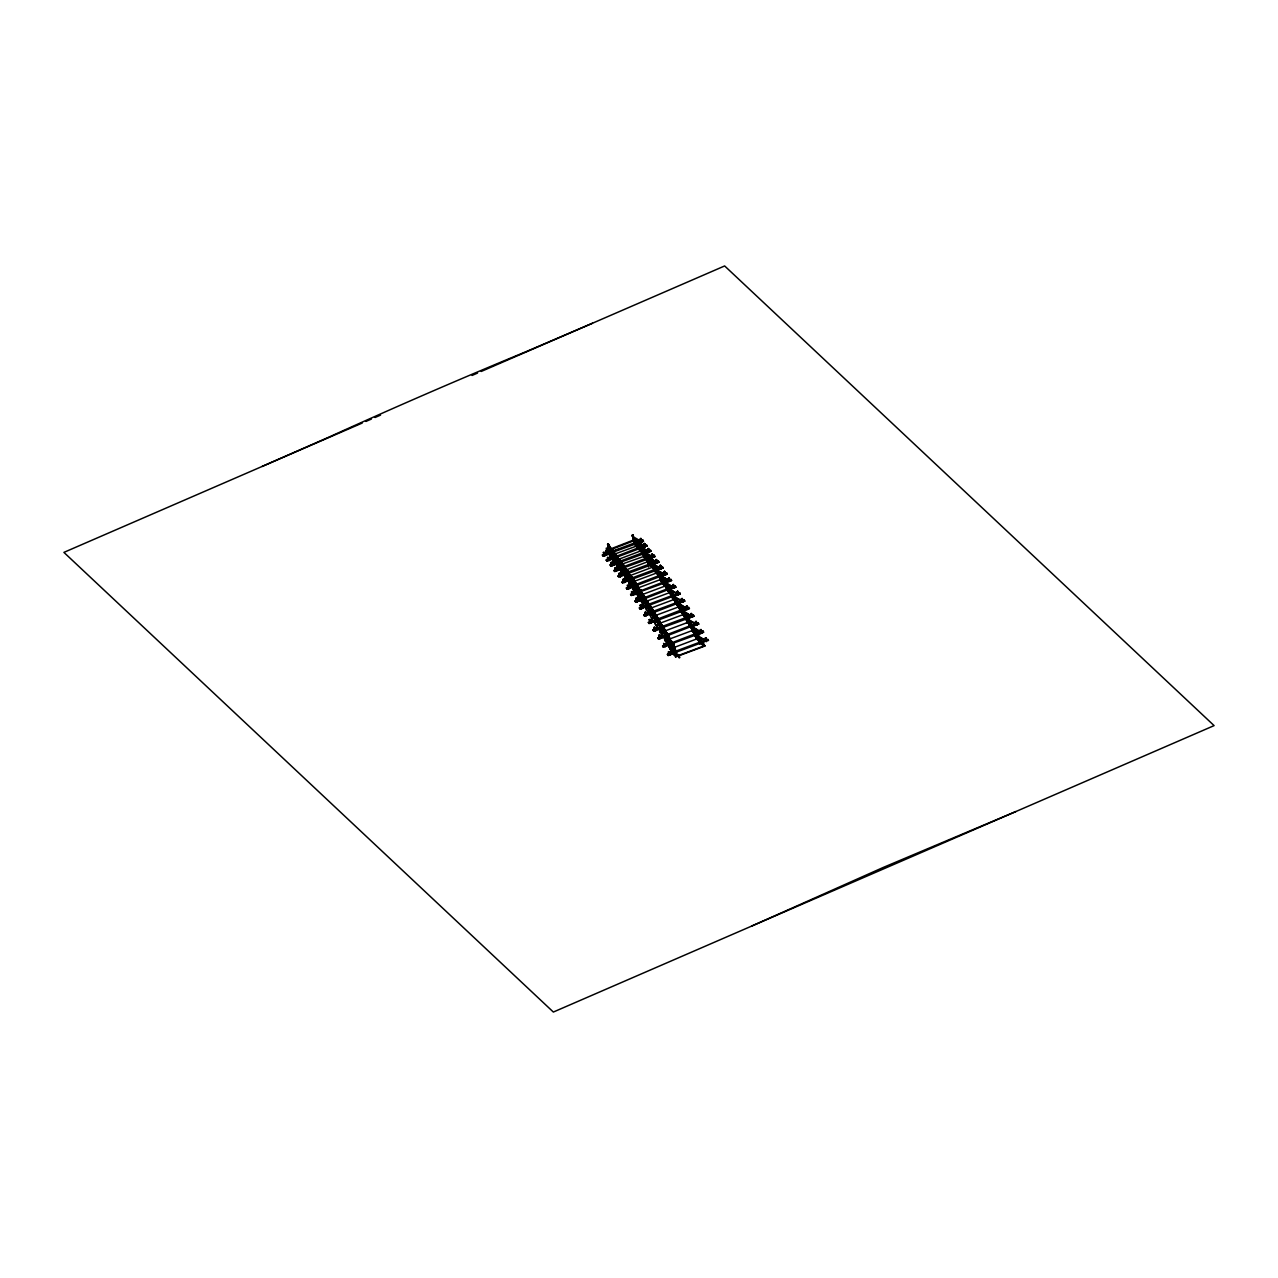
<?xml version="1.0" encoding="UTF-8"?>
<svg xmlns="http://www.w3.org/2000/svg" width="1278" height="1278" viewBox="0 0 1278 1278"><rect width="100%" height="100%" fill="white"/><g stroke="black" fill="none" stroke-linecap="round" stroke-linejoin="round"><path stroke-width="1.5" d="M608.104 545.402C613.488 566.346 607.689 540.626 607.769 544.428M606.986 548.837L606.251 548.182L606.97 550.978L608.807 545.674L612.929 551.313L610.692 548.31L614.271 558.214L609.654 551.824L606.331 550.195L610.66 551.441C607.593 552.352 613.424 551.92 610.149 552.767L617.418 562.176M629.814 579.525L630.949 579.174L628.584 575.723L627.578 576.09L630.166 580.1C626.396 577.912 630.006 568.998 626.3 571.506L614.063 554.317L615.74 555.387L618.137 563.326L615.724 559.844L616.747 559.508M623.68 566.33L626.076 574.269M626.795 570.244L627.754 572.464L628.105 570.739L625.916 570.579L628.153 570.931M631.651 581.905L634.351 586.251L631.827 578.231M636.252 540.786C634.192 536.073 640.438 554.317 639.144 548.805M638.601 592.625C634.671 590.212 638.505 581.921 634.655 583.758L632.69 580.867L633.489 580.563M640.118 545.898C637.179 539.444 644.847 560.115 643.01 553.917M642.946 599.27L640.022 590.069M643.665 550.802L642.898 549.396L646.908 560.707M644.959 598.184L645.15 596.666L647.355 606.123M648.473 551.058L640.853 548.198L642.674 550.818C649.208 545.131 649.751 586.091 647.099 555.563L650.901 566.298L650.949 564.876M649.831 604.43L650.31 605.261C646.812 601.491 653.425 608.248 652.483 612.545L651.604 612.881M643.297 550.291L642.451 550.403L646.684 556.202C651.572 552.911 654.224 577.832 650.406 561.425L652.227 562.847L654.815 571.122L654.176 570.148L655.31 569.78M656.477 616.954L659.512 621.028L654.016 612.689M656.445 569.157L659.001 577.273L667.34 574.126L666.589 572.784L659.911 575.292M663.186 631.604C666.461 627.881 634.974 583.519 649.959 607.961L652.627 612.29L651.492 612.657L648.984 608.392L650.103 608.184L648.329 602.928L645.534 598.328L633.009 580.563L634.463 585.196M663.474 583.231L663.426 584.653L660.566 575.467M664.081 628.409C661.908 626.364 665.151 627.833 663.122 627.626M669.432 589.35L669.64 587.513L672.723 596.65M669.257 638.601L675.615 651.604L667.691 635.102L668.554 634.926L672.787 647.658L673.442 646.987M681.126 608.312L673.41 594.877L674.273 594.717L676.014 600.341M674.385 648.745L676.525 652.499L672.771 643.761M685.487 618.536L687.676 622.466L684.034 611.172C682.596 612.226 682.372 608.504 683.171 611.203M683.682 613.408L684.481 613.105L689.225 620.996L688.411 621.284L674.321 597.753L698.667 636.684L687.947 619.495L688.091 617.562L690.951 626.348L690.072 626.667M694.881 634.799L695.759 634.479C696.75 629.559 690.008 623.824 693.571 627.194L697.293 638.712L695.264 635.31L697.405 639.096M697.58 635.885C696.861 632.354 697.021 636.795 698.459 635.565L700.871 643.201L699.929 643.441M619.479 564.636L616.252 554.636L615.389 554.971L616.603 555.371C615.597 551.936 612.497 558.23 609.159 547.655L610.628 552.288L625.15 571.713M642.259 547.958L647.163 545.722L616.363 557.352L622.146 565.419L623.808 570.627L620.245 559.684L618.073 559.924L617.945 558.71L619.846 565.196M627.115 571.202L624.335 568.279C637.323 595.883 612.274 540.61 625.853 573.918M658.889 621.428L634.255 581.873C637.978 600.868 636.332 573.758 630.405 577.368C626.939 575.611 626.348 567.352 625.916 570.579M640.613 545.003L641.093 546.217L639.879 545.818L640.741 545.498L645.294 557.735M641.109 590.74L640.741 589.797L639 590.388M659.001 577.273C655.933 572.224 651.492 557.895 650.406 561.425M654.655 612.322C651.285 606.794 658.713 625.389 657.116 620.038M667.435 590.116L668.314 589.797L665.391 581.346C664.943 581.059 665.566 581.937 664.432 581.107M669.64 587.513L670.311 589.014L669.832 588.184M679.065 602.96C678.219 604.51 675.758 599.462 673.33 595.069M683.81 610.82L683.363 609.67L683.586 610.564M692.9 625.693L692.468 627.178L704.29 645.598L703.619 643.729L703.715 646.061L699.897 642.914L708.379 640.182L668.059 655.247L667.42 654.272L707.756 639.224L708.491 640.55M623.153 565.068L623.568 565.994L621.907 564.988L624.095 565.691M640.198 590.628L641.125 590.276M644.543 550.738L644.16 551.888L642.195 549.748L644.911 558.007M644.623 597.225C645.885 599.382 645.678 595.915 644.671 597.577M651.892 562.32C653.473 560.738 651.62 564.908 652.643 561.777M649.336 604.957L648.92 604.031M656.86 568.518L656.109 568.183M658.681 620.341L658.154 619.095M667.595 590.276L664.704 581.218L665.614 581.123M669.113 588.072L670.199 588.647M668.218 636.364L667.691 635.102M687.899 619.079L687.564 618.121M675.279 653.665L676.477 655.981L673.921 645.278L675.774 656.509M703.219 644.16L703.108 643.409M612.785 554.285C610.309 557.687 611.188 543.006 607.737 544.987L608.967 545.371L608.296 543.869M614.047 557.863L611.108 548.997M614.942 553.997L617.29 557.639L616.475 557.943L608.472 547.224L604.829 554.524M622.769 568.087L621.843 568.327L618.824 559.221M620.309 560.371L618.344 560.483M622.785 564.652L621.907 564.988M624.319 565.962L623.664 566.633L624.063 565.467M628.121 571.33L631.891 582.033L630.342 577.113L631.22 576.793L630.006 576.394L631.923 579.701M641.46 552.607L636.7 539.699L634.894 540.306M631.827 577.976L632.275 576.873L631.939 578.614M639.431 544.843L638.553 545.179L640.23 546.233M640.741 545.498L639.99 546.185L640.981 545.834L640.422 544.716L638.792 545.642L633.217 538.214L640.837 541.073M636.732 583.95L636.188 585.005M644.352 550.067L643.808 551.169L644.799 551.217M639.943 590.26L641.189 590.963M648.585 556.537L646.396 555.834L647.626 556.234M648.729 556.585L647.818 556.761L648.809 556.809M652.739 562.512L651.892 562.592L653.01 562.624M648.17 602.753C646.412 600.325 654.512 612.018 657.243 617.242M650.087 604.925L649.08 604.877L649.639 603.759M656.381 572.895L655.358 566.921L654.496 567.24L659.144 574.605L659.959 574.301L655.215 566.713M671.988 593.871C675.599 597.832 661.78 576.09 669.305 592.513L660.422 578.918L656.636 567.624M652.786 609.973L653.138 610.692L651.924 610.293L653.138 610.692M640.534 591.634L663.969 583.151C661.541 580.196 661.812 571.266 660.678 575.851M659.192 619.606L658.442 620.309L664.24 628.92L654.416 614.303L657.787 618.616M665.534 581.682L664.864 581.921M664.943 645.486L669.049 637.051C667.228 629.527 664.336 634.08 667.036 633.936L672.116 642.706L671.317 643.01L666.046 633.776L667.276 634.176L670.615 644.304L664.975 634.655L665.806 636.172L662.164 625.437L661.285 625.757C662.292 627.482 660.502 623.408 661.621 625.869M664.049 627.865L663.058 627.817L664.272 628.217L667.723 639.064M669.96 588.295L669.097 588.631L672.164 593.823M675.279 652.323L672.116 642.403L670.902 642.019C671.493 643.185 670.694 640.15 670.902 642.019M677.276 600.82C675.423 598.344 677.18 601.922 681.685 612.497M673.618 643.984C674.433 643.617 672.26 644.032 673.618 643.984L676.142 651.988M686.621 616.491C696.111 636.364 677.276 595.181 690.296 627.019M694.817 632.434L690.535 624.622L691.765 625.022L695.456 636.332M693.091 626.364L693.571 627.194L692.532 626.955M698.107 637.786C690.951 623.185 701.446 640.917 699.993 643.521M604.446 553.023L603.472 552.991M624.207 580.116L623.185 579.924L624.207 580.116L623.616 578.966L624.527 582.72M628.313 586.251L627.674 586.49M632.562 592.641L632.259 592.097M641.013 538.981L641.077 539.348M645.023 544.476L643.856 543.597L645.102 547.208L645.039 545.722M652.818 554.956L651.652 554.061L652.898 557.687L652.898 554.956L651.812 554.604M644.863 613.041L645.885 613.232L644.815 612.881L645.406 612.066C648.313 619.622 643.936 611.459 645.15 613.264M656.828 560.547L655.662 559.652L656.892 560.547L656.7 562.975M650.582 622.961L649.751 620.884M660.534 565.435L660.79 568.806M660.63 638.633L659.272 635.038L659.752 635.853C657.659 634.894 662.02 642.163 659.4 635.246M669.209 652.291L668.777 652.962C671.301 657.994 668.282 650.55 669.081 651.508L670.311 655.135M682.58 599.494L681.414 598.615L682.66 599.494L682.66 602.226L681.637 599.302M687.165 606.906L686.653 605.772L687.181 608.152M690.871 614.367C692.037 612.593 692.532 616.731 691.702 616.986M696.558 622.45L695.551 622.098L696.334 621.811M701.366 630.581L700.2 629.687L701.894 633.137M705.983 638.553L705.552 639.224L705.871 638.01M611.06 549.236L609.989 548.661L612.13 554.971M630.821 576.314L630.469 575.308L632.993 579.333L629.75 575.723L634.974 582.241M646.972 555.003L646.396 555.834M655.31 567.16L654.608 566.585L654.831 567.959M672.643 593.647L671.94 593.072M671.717 641.939L670.646 641.348L671.589 640.997L672.116 642.403L670.151 643.553M676.845 599.941L682.005 608.168L685.711 619.287L682.851 614.271M691.765 625.022L685.727 615.565L688.73 619.766C687.899 616.507 678.41 604.813 682.292 609.191L681.765 608.52M608.679 547.447L609.398 547.112C614.127 552.735 611.347 548.741 610.229 549.029M626.14 570.483L627.019 570.595M636.572 539.604L636.364 541.425L636.764 540.259C632.211 539.284 636.684 539.955 636.62 545.818L637.498 545.498M629.143 573.902L630.246 576.873L629.75 575.723L653.649 566.777M637.898 546.808L635.07 543.15L633.6 538.517L638.665 545.546L640.645 545.594M656.557 562.208C640.054 553.007 655.279 559.924 655.758 562.496L648.745 559.221L646.157 555.179L647.099 554.828M650.63 561.33L651.109 560.419L652.259 563.007M654.464 615.261C652.611 618.28 651.333 605.868 652.259 611.028M651.924 610.293L652.611 609.286L654.687 615.613L653.569 615.82L661.077 628.281L656.572 617.114L659.192 622.546M661.493 625.661L664.049 631.076L662.947 631.06M673.714 599.366L671.829 592.848L677.1 600.484M666.173 634.144L666.749 632.77L666.046 633.776M681.525 607.785L682.164 608.823L681.174 609.175L681.749 607.785M686.11 617.338C684.002 614.175 690.152 619.734 693.331 614.83L694.066 616.172L687.388 618.664M690.759 624.527L691.238 623.616L693.315 630.15M695.504 633.233L691.654 626.3M606.97 550.978L608.727 545.642L611.172 548.677M608.807 545.674L607.354 550.211M612.21 550.946L610.165 548.23L616.795 556.425C610.98 550.962 619.463 556.537 614.303 554.796M619.622 565.068L622.066 568.678L619.431 560.691L620.229 560.147M635.326 545.371L632.354 535.642L635.15 544.364L634.511 543.39L635.645 543.022M624.239 565.739L623.44 566.282L624.543 566.314M631.779 578.039L662.403 566.649L663.154 567.991L656.477 570.483M658.601 576.745L656.077 568.742L657.02 568.758M660.454 575.499C659.113 573.838 662.531 574.014 660.343 574.844M676.11 603.456L677.244 603.104L676.621 602.146L675.615 602.513L676.366 603.855L653.857 612.434L654.767 612.306L658.474 623.792M667.979 636.316L668.969 635.965M680.966 607.817L684.002 611.89L677.915 602.465M643.265 596.746C642.067 594.174 645.358 596.011 643.265 596.746L644.815 601.666L640.374 591.075M644.607 597.769L649.655 606.203L646.301 614.606L650.262 605.98M661.221 581.218L658.745 572.736L667.755 587.592L668.346 586.235L672.164 594.446M676.397 600.309L676.749 601.874L677.1 600.133C676.366 602.673 677.468 596.682 674.033 596.459M681.174 608.152L682.005 608.168M604.957 554.716L608.312 546.489M605.756 554.428L608.616 547.431M608.6 559.381L612.098 551.361M608.743 559.588L609.542 559.301C610.628 556.473 612.673 547.591 615.277 555.003M612.593 564.716C620.245 546.76 612.274 561.745 613.392 564.413L616.252 557.416M616.395 569.86L619.878 561.825M616.539 570.068L620.181 562.767L623.009 565.004M620.549 575.659C628.185 557.703 620.229 572.704 621.348 575.356L624.335 568.279M624.622 581.49C632.259 563.534 624.303 578.535 625.421 581.186L628.137 573.982L625.421 581.186M614.574 553.118L613.807 553.662L631.955 579.03L628.808 587.624L632.163 579.397M628.808 587.624L632.45 580.324M636.284 585.564L633.073 594.014L636.716 586.714M633.073 594.014L636.412 585.771M636.572 586.506L633.872 593.711M637.275 600.452L640.629 592.209M640.917 593.152L637.418 600.66M638.217 600.356L641.061 593.359M641.684 607.306L645.039 599.062L647.69 603.296M645.326 600.005L641.812 607.513M642.61 607.21L645.47 600.213M646.301 614.606L649.831 606.906L653.122 610.948L652.323 611.251L649.943 607.306M650.742 621.811L654.096 613.584C646.972 601.539 657.739 616.363 653.665 612.274L654.544 611.954M650.885 622.019L654.416 614.303M655.406 629.463L658.761 621.22M656.333 629.367L659.049 622.162L655.534 629.671M660.279 637.562C667.915 619.606 659.959 634.607 661.077 637.259L663.809 629.846L667.276 634.479L666.461 634.783L663.921 630.262M665.886 645.39L668.586 638.185L665.087 645.694M669.96 654.064C677.612 636.109 669.64 651.093 670.758 653.761L673.474 646.556L670.758 653.761M615.133 554.301L615.629 555.051M619.143 559.476L619.638 560.563M633.169 535.849C630.485 532.319 637.674 546.089 637.578 547.511M636.172 584.509L635.677 583.439M672.068 597.976L668.921 587.784M672.819 644.128L673.011 644.368M627.354 585.675C627.226 582.145 629.974 594.749 628.121 585.388M649.4 551.026L648.489 548.422L647.722 548.709L648.681 548.725L647.93 549.396L648.649 548.965L648.889 550.834M656.157 560.563L655.662 559.652L656.844 560.371M660.023 565.627L660.71 565.499M654.384 628.313L654.847 627.418L655.247 630.597M677.212 591.65L678.634 594.973M659.384 635.006L658.617 635.294L659.608 635.933M682.66 602.226L681.414 598.615L681.941 599.733L682.18 598.328M687.372 608.456C688.299 611.507 684.257 603.807 687.244 606.906L686.989 606.651M668.586 651.94L668.825 652.914L668.298 651.796M695.583 621.859L696.366 621.571L695.392 621.555L697.085 625.006M608.184 545.914L606.699 550.115M610.485 549.796L632.275 541.345M613.951 553.358L621.955 564.477M617.849 558.566L624.734 567.368L620.565 561.266M618.296 559.956L620.086 560.099M632.674 536.76L637.418 542.16L632.834 537.271L633.297 536.536M637.259 541.648L634.655 539.076L639.224 544.492M634.719 539.891L635.438 539.891M623.968 567.097L621.843 563.886L626.268 571.298M636.955 543.166C642.163 545.546 644.352 555.802 651.748 556.904L652.403 556.409M630.725 575.851L625.869 569.525L630.342 577.113M640.853 548.198L638.888 545.578M631.204 577.065L628.664 572.688M644.543 550.355L642.562 550.77L644.495 550.163M646.285 554.828L644.479 552.256L649.224 558.23L636.7 541.792M646.636 556.281L647.499 555.85L648.154 557.496L648.553 556.329M646.333 554.732L654.592 566.937L655.422 566.601M657.978 571.41L657.18 571.713L652.994 565.563L650.63 561.857L651.285 561.106M654.895 568.231L655.694 567.927L652.579 563.694L660.63 568.039L652.834 565.068M638.84 589.877L639.655 589.573M654.432 566.426L659.688 572.991L659.097 574.349M650.678 561.761L654.735 567.72L655.534 567.416L650.869 560.419M642.882 595.229L645.007 598.599M656.716 569.908L664.816 574.173L657.052 571.122M645.47 600.388L634.255 582.768L635.134 582.448L634.607 583.503M647.579 603.376L647.786 601.858M663.33 580.739L664.145 580.436M668.474 587.065L670.758 590.947L669.96 591.251L667.675 587.369L668.522 586.89L659.304 572.576M659.033 622.035L661.684 626.715L662.483 626.412L659.831 621.747M683.57 612.817L686.813 616.747L685.998 616.954L677.1 600.868M666.397 634.176L663.809 629.846M681.414 609.207L682.164 608.823M686.206 615.389L683.267 611.523L686.446 615.932M673.554 646.061L663.506 628.552M671.158 642.499L674.257 646.125L668.618 637.978L673.618 646.94L674.417 646.636L671.605 641.732M688.283 617.849L687.548 618.664L688.762 619.063L693.011 632.227M695.647 633.361L696.494 632.882L694.385 633.584L695.264 635.31M697.948 637.275L698.746 636.971M615.916 559.988L612.625 549.875L611.651 550.227M637.243 541.105L636.38 541.121M645.023 551.569L644.16 551.585M630.342 576.793L631.108 576.41L629.064 573.87M644.144 596.411L634.942 581.762L644.144 596.714L643.345 597.018L634.383 583.151L635.358 582.8L632.562 580.26L634.495 583.247L634.942 581.762L634.255 582.768M636.859 584.445L635.965 584.653M654.831 567.656L654.943 566.234M640.933 590.468L642.722 598.919L643.649 598.679M642.914 595.181L645.166 599.11M653.026 610.325L652.036 610.676M672.548 593.216L675.247 598.04L674.433 598.344L670.119 589.222M659.336 620.102L658.442 620.309M674.672 595.74L678.075 606.443M684.976 617.945L679.257 603.152M683.826 610.948L682.931 611.156M688.091 617.562L688.762 619.063L688.283 618.232M673.762 644.479L672.867 644.687M690.775 624.974L691.414 624.303M693.363 626.971L692.708 627.21M698.347 635.182L697.788 634.064L697.357 635.549M623.488 571.921L625.437 571.857M631.588 583.343L633.281 583.583L629.223 584.334M672.563 646.987L671.781 647.818L672.675 648.202M615.501 562L616.587 561.441M623.68 572.608L625.325 572.001M627.69 578.199L629.335 577.592L627.258 577.816M631.779 584.03L633.409 583.423M636.652 589.477L635.517 589.781M640.917 595.867L639.783 596.171M645.246 602.481L644.112 602.801M653.01 616.747L654.128 616.443M666.972 639.703L668.106 639.383M687.468 622.913L686.494 622.865M636.811 542.383L641.284 547.272C633.313 536.616 645.47 560.611 648.425 562.064M654.48 566.41L659.033 574.014L659.208 572.624M658.745 572.784L696.063 632.147M695.136 632.211L696.079 631.859C696.798 633.153 694.577 630.709 695.727 633.584M641.732 596.107L640.677 596.554M751.592 926.119L883.29 867.427L1015.882 811.546M262.118 466.454L328.095 437.491A5801.305 5089.651 -46.8 0 1 526.312 351.562L592.481 323.238M362.233 423.05L63.9 552.384L553.358 1012.048L1214.1 725.616L724.642 265.952L481.199 371.467M365.891 421.452L371.387 419.072M375.045 417.491L380.54 415.11M472.061 375.444L477.541 373.064M606.826 548.773L607.593 550.754M675.87 655.822L675.567 653.553M664.065 571.57L665.614 575.084L664.448 572.752M677.084 591.458L678.171 592.401L677.148 592.209M649.368 619.702L650.79 623.265M663.57 643.361L665.439 646.764M634.144 538.501L633.329 538.805L642.834 551.329L643.633 551.026L640.965 548.789M635.134 541.153L636.204 540.866M637.115 543.677L637.914 543.374M638.952 546.153L639.767 545.85L637.674 542.831M645.47 553.294L644.735 553.63L650.79 562.368L651.604 562.064L645.406 553.086L651.748 556.904M645.709 553.837L642.674 550.818M646.796 556.793L647.611 556.489M652.994 565.563L653.793 565.259L651.109 561.154M663.49 581.25L664.304 580.947M676.813 602.114L677.612 601.81M679.017 605.756L679.832 605.452M681.478 609.782L682.276 609.478M686.174 617.562L686.973 617.258M688.299 620.693L693.219 629.415L694.034 629.111L691.765 625.325L689.848 625.853M701.095 632.243C684.593 623.041 699.833 629.942 700.296 632.53L693.107 628.824L690.839 625.038M607.497 544.316L608.44 543.965M632.929 534.827L632.482 535.913L632.786 534.731M607.737 544.7L608.488 544.156M607.865 545.355L608.967 545.371M632.977 535.386L633.457 536.233L632.354 536.201M608.967 546.185L610.9 548.581M609.654 547.655L608.839 547.958L613.424 552.527L611.443 550.003M606.123 550.69L609.574 552.703L606.123 550.69L634.271 539.747L634.399 543.006M610.644 550.291L612.402 549.524L610.245 549.316L612.082 548.741M634.846 540.546L636.7 539.699M635.07 540.578L636.748 539.875M640.853 538.437L640.07 538.725C644.032 549.652 639.575 534.22 641.316 539.604M603.504 552.767L604.079 552.176L603.296 552.463L604.861 555.962L604.27 552.479M641.268 539.428L640.55 539.891L640.869 538.677M635.278 542.255L634.271 542.623L636.172 546.617M610.9 552.208L611.523 553.166L603.168 556.281L602.417 554.94L610.772 551.824L607.258 549.907M612.593 551.153L642.738 539.891L643.489 541.217L638.489 543.102M634.527 543.022L635.645 542.815M602.545 555.323L611.028 552.224M613.2 551.345L620.118 548.757M637.85 542.128L642.738 539.891M610.261 552.991L611.203 552.751M634.751 543.837L635.629 543.517M602.417 554.94L603.056 555.898L611.411 552.783M613.216 552.112L635.869 543.869L635.47 542.99M638.361 542.719L643.489 541.217M611.906 554.844L612.897 554.46L614.446 556.313L613.44 556.697M637.514 545.275L636.62 545.818M613.136 555.227L611.811 555.722L610.069 553.278L612.018 555.211M640.805 545.179L638.553 545.179M607.258 557.863L607.593 558.246M614.462 555.307L616.252 554.636M607.354 558.198L608.232 557.895M644.08 544.284L645.007 544.156M644.863 544.22L645.055 544.3M614.67 557.08L615.309 558.039L606.954 561.154L606.331 560.195L638.169 547.879L636.636 546.025L614.063 554.317M641.508 546.633L646.524 544.747L647.275 546.089M613.696 557.08L615.069 557.272L613.935 557.639M638.313 547.895L639.431 547.687M606.331 560.195L614.814 557.096M638.377 548.182L639.431 547.895M641.636 547L645.23 546.025M608.009 559.924L609.095 560.659L607.849 557.048L607.817 559.62M643.952 546.441L637.626 542.607L644.623 545.93M615.501 559.061L614.99 557.623M638.537 548.709L639.415 548.39M606.203 559.812L606.826 560.77L615.181 557.655M638.345 549.428L638.297 548.246M635.725 540.227L639.543 550.067M613.2 560.307L612.322 558.342M641.045 546.728L643.106 549.7M612.849 560.547C623.137 558.726 609.702 559.141 613.344 562.432M620.054 559.876L619.67 561.042L618.648 558.534L617.705 558.885L618.887 558.917M641.093 550.147L640.214 550.467L641.332 550.499M616.172 556.649L618.616 558.853L614.494 553.086M640.31 550.594L641.332 550.275M616.954 560.227L615.629 560.722L613.855 558.151L615.836 560.211M620.054 559.492L617.961 559.556L640.454 551.026M611.715 562.16L610.948 562.448C613.089 568.566 612.178 562.879 612.082 563.007L611.108 562.975M617.338 561.601L613.696 562.959L613.073 561.01M619.431 560.691L620.533 560.722M648.952 549.604L648.042 549.252M617.29 561.809L618.296 561.425L616.715 559.46M610.069 564.924L610.804 566.266L619.159 563.151L618.408 561.809L610.069 564.924L642.035 552.991M645.374 551.745L650.39 549.875L651.125 551.201L646.125 553.086M617.562 562.192L618.664 562M642.163 553.007L643.537 553.198L642.403 553.55M642.227 553.294L643.281 553.007M645.486 552.112L649.208 550.722M618.919 562.4L617.785 562.751L619.734 565.451L617.833 563.646L619.526 565.946L620.852 565.451M620.725 561.777L618.009 559.077M644.479 552.256L642.387 549.332L645.214 552.623M619.351 564.173L618.84 562.735M642.403 553.821L643.505 553.853L620.868 562.096M619.047 562.767L610.804 566.266M645.997 552.703L651.125 551.201M648.761 552.016L649.096 551.137M620.405 563.294L621.22 562.991L617.13 557.128M639.543 545.227L643.409 555.195M617.066 565.419L616.188 563.454M621.188 566.713C617.034 570.931 614.271 563.63 620.341 564.301M619.622 564.844L620.581 564.652M644.991 555.371L644.336 556.042M616.699 565.675L620.501 564.525M645.23 555.499L644.224 555.882L645.965 558.342M647.339 555.195L646.396 555.003M615.645 567.512L614.878 567.799C617.705 575.467 615.245 565.962 616.108 568.694L615.357 568.966L615.661 567.751M651.876 554.748L652.834 554.78M615.038 568.343L615.868 568.422M616.012 568.359L615.101 568.486M622.306 565.93L624.063 565.084M652.898 554.956L651.924 554.924M622.226 566.777L621.236 567.16L623.696 570.883M622.466 567.544L623.105 568.502L614.75 571.617L614.111 570.659L622.482 567.176M624.159 566.489L654.32 555.227L655.071 556.553L648.377 559.061M614.111 570.659L622.865 567.751L621.715 568.103M646.157 558.646L647.211 558.166M647.754 558.103L654.32 555.227M620.118 568.806L621.076 571.378L620.597 569.061M647.467 558.55L646.333 558.917L648.297 561.681M646.333 559.173L647.211 558.853M613.999 570.292L614.622 571.25L622.977 568.119M624.798 567.448L647.435 559.205M648.265 558.678L655.071 556.553M624.447 568.87L625.23 568.582L622.61 563.965L621.667 564.317L622.258 565.707M623.584 570.276L624.686 570.308M648.074 561.138L649.176 561.154L623.36 570.994L625.15 573.63L621.763 568.998M625.98 574.094L623.568 570.499L624.607 570.18M649.192 560.93L648.154 561.25L649.975 563.933M623.472 571.378L624.814 570.883M619.079 573.694L619.654 573.103L618.887 573.391L620.453 576.889L619.846 573.407M650.534 561.793L651.508 561.441M655.854 559.956L656.796 560.211L655.933 560.531L656.812 563.119M619.782 573.886L619.095 574.078M620.022 573.95L619.399 574.509M621.14 572.911L624.814 572.416M655.87 560.339L656.892 560.547M618.009 575.883L626.364 572.752L626.987 573.71L618.121 576.25L618.744 577.209L627.099 574.094M654.064 564.029L659.081 562.16L658.33 560.818L627.77 572.161M625.501 573.151L626.603 572.943M650.103 563.949L651.221 563.758M618.121 576.25L624.798 573.758M625.613 573.518L626.619 573.151M653.425 563.071L658.33 560.818M624.127 574.397L625.086 576.969L624.607 574.653M625.725 573.694L626.875 573.343L626.236 572.384L625.246 572.752L627.706 576.474M651.476 564.141L650.342 564.509L654.048 569.764M650.342 564.764L651.221 564.445M628.201 573.423L651.445 564.796M652.275 564.269L659.081 562.16M650.151 565.483L650.853 563.183L649.847 563.55L650.614 564.924M647.099 555.563L651.349 566.138M628.504 574.717L629.303 574.413L626.619 569.557M627.594 575.867L628.472 575.547M652.084 566.729L653.186 566.745M655.183 566.234L654.24 566.585L655.486 567.288M628.824 576.474L627.482 576.969L625.773 574.589M652.435 567.656L653.761 567.16M623.744 578.934L622.961 579.222L624.207 581.698M630.118 576.761L631.044 576.57L634.112 585.899L635.054 585.659M660.518 565.196L659.736 565.483L661.429 567.799M625.15 578.503L629.271 577.848L628.169 575.931M623.249 580.1L623.968 579.861M660.886 568.95L660.023 566.362L660.886 566.042M624.159 579.94L623.392 580.228L623.76 579.174M655.838 568.087L656.764 567.736M631.588 577.608L632.147 576.777M656.077 568.454L656.812 567.911M660.023 566.362L660.598 565.834M630.326 578.215L629.319 578.583L633.409 585.612L629.862 580.42M653.937 569.397L654.943 569.014L653.202 566.521L652.163 566.841L654.703 570.755M622.082 581.714C648.601 572.256 604.143 588.791 631.188 579.924M629.575 578.982L630.693 578.774M654.192 569.78L655.566 569.972L654.432 570.339M656.205 569.109L657.18 568.758M655.854 569.525L662.403 566.649M628.936 582.369L628.696 580.484M630.869 579.509L629.926 579.749L626.907 570.627M655.294 570.276L654.416 570.595L651.445 561.553L649.432 558.901M622.721 582.672L655.534 570.627M656.349 570.1L663.154 567.991M630.821 580.947L630.549 579.845M654.879 571.953L655.039 570.707M629.575 584.861L628.616 582.369L632.259 581.011M628.616 582.369L632.37 581.091M631.667 581.682L632.626 581.49M656.157 572.544L657.259 572.56M632.77 581.714L628.728 582.448M656.269 572.72L657.275 572.336M632.786 581.905L656.397 573.087L654.56 570.355M631.572 582.784L632.898 582.289M658.745 573.343L659.688 572.991L658.505 572.959L638.553 544.332M658.745 573.63L659.624 573.295L658.745 573.63L667.835 587.88L668.634 587.576L659.448 573.343M628.297 585.931L627.37 586.059M635.597 583.615L636.843 584.318M660.087 574.461L661.03 574.11M664.4 572.8L664.384 572.384M633.505 584.733L634.511 584.35M635.853 583.982L636.588 583.455M658.122 575.531L659.113 575.164M634.878 585.132L626.396 588.231L634.623 584.733L632.546 581.362M658.234 575.915L636.029 584.429M633.76 585.116L635.134 585.308L634 585.675M658.378 575.931L659.863 576.506M658.489 576.298L659.496 575.931M660.023 575.659L666.717 573.167L667.34 574.126M633.009 588.439L632.658 586.283L633.281 588.343M658.601 576.474L659.752 576.122M667.228 573.758L627.019 589.19L633.696 586.698M637.402 589.637L633.76 590.995L632.802 588.519L636.444 587.161M636.556 587.225L633.137 589.046M632.802 588.519L633.6 588.854L632.882 586.634M636.891 587.864L635.358 587.065M660.422 578.918L661.285 578.599M634.128 585.691L635.917 588.295L637.035 588.088M661.525 578.726L660.534 579.094L658.745 576.49M636.029 588.663L637.674 591.986L634.048 586.57M638.856 587.624L660.646 579.477L669.321 592.72L645.709 601.539M635.821 589.174L637.163 588.679M632.179 591.458L631.412 591.746C633.984 598.839 632.179 591.043 632.546 592.305L631.683 592.625M669.56 580.452L668.953 577.72C666.876 577.991 670.998 583.982 669.352 580.148M631.572 592.289L632.402 592.385M668.346 578.551L669.88 580.324M668.602 579.014L669.368 578.726L669.337 581.474M662.371 581.921L663.378 581.538M639.128 591.299L630.645 594.621L663.633 581.937L662.867 582.864M664.688 581.474L670.854 579.174L671.605 580.516L664.911 583.008M662.691 582.608L664.001 582.512M665.95 581.426L669.672 580.02M638.249 592.049L639.383 591.698M661.94 577.033L669.081 580.563L661.653 576.09M639.304 592.034L638.377 592.273L634.958 582.496M663.745 582.8L662.867 583.135L659.736 573.678L658.505 572.959L669.337 589.541M664.8 582.64L671.605 580.516M631.268 595.58C650.167 586.682 631.907 598.216 630.533 594.238M663.25 583.631L660.199 580.068M637.53 594.733L637.131 593.024M640.246 594.909L641.252 594.542M664.864 585.723L665.87 585.34L672.244 594.733L673.043 594.43L669.656 589.957M641.364 594.925L664.975 586.091M642.674 595.356L643.856 595.372L642.914 595.724M667.164 586.203L668.106 585.851L670.183 592.193M637.674 596.858L641.668 596.027M667.531 586.219L668.346 586.235L667.404 586.586M637.658 601.571L636.524 598.104L635.757 598.392C639.08 605.069 635.454 598.12 636.987 599.286L635.757 598.392L636.748 599.031M673.298 584.365L673.011 585.835C674.049 581.506 674.64 592.96 672.803 585.532L673.474 584.909L674.225 586.969M643.09 596.155L643.793 595.692L643.265 596.427M636.029 599.254L636.524 598.104M668.522 586.89L667.755 587.273M666.717 588.551L667.723 588.184M668.841 587.96L669.784 587.608M641.684 598.759L634.99 601.251L675.199 585.819L675.95 587.161L669.257 589.653M642.483 598.519L643.473 597.944M666.381 589.525L668.09 588.759M668.634 588.695L675.199 585.819M640.981 599.382L641.86 601.347M642.594 598.695L643.745 598.344L638.888 591.123M667.212 589.509L668.346 589.142M666.285 583.679L673.282 587.001M644.719 598.152L645.709 597.8M667.212 589.765L668.09 589.446M667.467 589.893L635.613 602.21L643.968 599.094M669.145 589.27L675.95 587.161M667.659 591.123L667.707 589.701M643.729 600.277L643.329 599.015M645.007 603.168L646.061 602.737L642.355 604.015L641.38 601.523L645.039 600.165M646.029 599.542L647.754 603.871L648.553 603.583L646.109 599.59M641.38 601.523L645.15 600.229M645.374 600.692L641.492 601.603M669.081 592.161L669.96 591.842M645.694 601.331L644.575 601.539L646.636 604.989M670.199 591.97L669.193 592.337L671.365 596.171M644.368 602.034C650.837 612.066 638.073 593.28 644.703 601.906L635.917 588.295M644.495 602.417L645.821 601.922M647.083 602.21L648.026 601.858M671.573 593.072L672.516 592.72M647.451 602.226L647.674 602.976M671.813 593.439L672.755 593.088M646.269 603.28L645.182 601.379M640.326 605.788L641.093 605.5C643.569 614.271 638.936 601.411 640.518 606.123M647.451 603.248L648.329 602.928M678.858 605.245L672.052 594.078L672.883 593.919M677.1 592.049L677.867 591.762L678.314 593.951M672.052 594.078L672.931 593.743M647.515 604.238L646.508 604.606L651.844 613.232L648.841 604.206L672.388 595.436M648.377 605.948L640.022 609.079L648.265 605.58L647.882 604.798L639.399 608.12L647.77 604.622M672.915 595.165L679.608 592.673L680.231 593.631L673.666 596.506M649.08 604.59L649.831 604.047M670.79 596.379L672.5 595.612L674.592 599.047M674.704 594.925L679.72 593.056L680.359 594.014M641.732 608.743L640.438 606.123L641.125 605.277L640.166 605.245L640.933 604.957L642.067 608.424M645.885 606.491L646.269 608.2M647.147 605.564L648.138 605.197M671.621 596.363L672.755 596.011M670.694 590.532L677.835 594.062L670.407 589.589M649.208 605.245L680.231 593.631M650.103 605.468L651.988 609.862M648.026 606.97L647.738 605.868M646.412 610.341L645.789 608.376L649.432 607.018M673.49 599.015L674.369 598.695L672.819 593.775M648.904 609.271L646.94 606.076L649.112 608.775M651.924 607.721L673.73 599.574L671.126 595.42M644.847 612.657L645.614 612.37L644.927 613.216L646.205 615.852M682.564 599.174L681.701 599.478L682.66 599.494M676.525 601.523L677.516 601.171L672.388 592.704M650.997 611.715L652.004 611.331M652.866 613.057L644.511 616.172L643.761 614.83L684.081 599.765L684.832 601.107L678.155 603.615M652.371 611.906L651.253 612.098L656.413 620.629L653.777 612.098M675.87 602.912L676.989 602.705M643.888 615.213L652.115 611.715M675.279 603.488L676.989 602.912M677.516 602.641L684.081 599.765M649.879 613.344L650.837 615.916L650.358 613.6M681.509 601.459L675.183 597.625L682.18 600.948M676.094 603.727L676.973 603.408M643.761 614.83L644.4 615.788L652.754 612.673M678.027 603.232L684.832 601.107M654.016 613.009L654.4 611.842M652.611 614.239L652.099 612.801L653.058 614.079M653.377 617.146L654.943 616.683L651.237 617.961L650.278 615.485L654.032 614.191M654.272 614.638L650.39 615.549M654.815 616.204L653.489 616.699L651.413 613.168L653.697 616.188M654.687 615.82L678.314 607.002L681.062 611.635L682.388 611.14M654.767 617.641L654.112 615.565L655.263 617.578M686.765 605.74L686.526 607.146L686.845 606.363M649.4 620.293L650.167 620.006L649.703 620.932M655.997 617.945L657.435 621.459M650.151 622.354L649.991 619.463L649.224 619.75L649.991 619.463L651.045 622.785M657.036 616.939L657.803 618.344L656.78 617.849M687.133 606.571L686.27 606.89L687.244 609.638M681.254 608.951L681.941 608.472L681.414 609.526M655.582 619.111L656.572 618.744L654.576 615.437M656.7 619.127L657.451 620.469L649.096 623.584L648.457 622.626L680.311 610.309M681.989 609.67L688.666 607.178L689.417 608.52L682.74 611.012M680.455 610.309L681.829 610.517L680.679 610.868L682.963 614.654M648.457 622.626L656.956 619.51M680.519 610.612L681.573 610.325M682.101 610.053L687.692 608.328M657.211 619.702C654.735 618.121 662.994 627.61 663.937 630.901L662.947 631.284L665.087 635.038L666.333 634.846M683.506 609.766L682.883 610.596M679.225 604.67L686.094 608.871C685.631 606.283 670.391 599.366 686.893 608.568M658.314 619.638L659.065 619.111M680.679 611.14L681.557 610.804M682.803 610.501L683.554 609.957M648.345 622.242L648.968 623.201L657.323 620.086M659.336 620.517L659.017 618.919L658.074 619.271L658.585 619.974L689.417 608.52M655.342 622.706L654.943 620.996M684.129 612.593L683.155 610.469M659.113 622.913L658.474 623.6M658.234 623.472L659.352 623.265M682.819 614.223L683.842 613.903L685.855 617.194L684.848 617.578L685.599 618.919M656.125 620.964L658.026 623.968L684.289 614.159L686.302 617.45M655.822 625.373C653.745 619.159 655.87 629.447 659.464 623.856M683.091 615.022L684.417 614.526M655.438 630.901L653.889 627.402L654.815 627.658M691.43 613.376L690.663 613.664L691.909 617.29M662.499 626.156L661.972 624.75L661.03 625.102L662.212 625.118M661.349 625.309L659.256 620.485M654.815 630.006L654.16 627.546M690.935 614.542L691.638 614.079M691.845 614.383L691.078 614.67L691.446 613.616M686.877 616.635L685.887 616.986L686.733 616.715L688.554 622.13L665.87 630.597M661.237 626.396L660.231 626.763L660.902 627.754M662.1 628.105L653.745 631.236L652.994 629.894L685.839 617.625L683.73 613.951M661.605 626.955L660.726 627.706L661.86 627.354M685.104 617.961L686.606 618.536M653.122 630.278L661.621 627.163M686.11 618.025L684.513 618.536L685.152 619.51M686.765 617.705L693.331 614.83M659.113 628.393L659.736 630.453M685.343 618.52L686.478 618.153L687.868 620.533M684.561 612.897L690.759 616.523C690.28 613.935 675.04 607.018 691.558 616.22M660.854 627.929L661.78 627.69L659.033 619.51M685.343 618.792L686.206 618.456M687.292 618.009L688.235 617.657M652.994 629.894L653.633 630.853L694.066 616.172M687.66 619.047L688.65 618.696M687.995 619.415L691.222 623.952M659.624 630.613L660.47 633.025L659.512 630.533L663.266 629.255M659.863 631.06L663.506 629.703M688.427 621.763L687.676 622.258M687.58 622.13L688.315 621.587M664.065 631.284L662.723 631.779L664.879 635.533M664.177 631.667L662.851 632.163L660.774 628.6M696.526 622.114L695.615 622.258M691.382 624.527L690.535 624.622M689.816 626.22L691.654 624.654M666.349 635.054L657.851 638.153L698.06 622.721L698.81 624.063L692.117 626.555M689.241 626.428L690.583 625.517M691.494 625.597L698.06 622.721M663.841 636.284L665.215 640.917L668.857 639.543L667.356 640.086M665.455 635.597L666.605 635.246L668.011 637.69M691.206 626.044L689.577 625.469M695.488 624.399L689.146 620.581L696.143 623.904M696.766 623.984L696.159 621.268M665.582 635.821L666.509 635.581M691.334 626.428L658.489 639.112L666.844 635.997M692.005 626.172L698.81 624.063M667.867 635.661L668.41 634.831M668.043 636.093L668.602 635.118M664.352 638.505L668.011 637.131M668.234 637.594L664.592 638.952L665.215 640.917M668.729 638.569L669.544 638.265M667.707 639.288L668.745 638.968L670.774 642.403M693.331 629.719L692.293 630.054L694.513 633.968M693.778 629.974L667.499 639.799L669.688 643.665L665.503 636.492M667.627 640.166L669.528 639.463M691.989 631.06L693.89 630.358M695.903 631.651L703.667 645.821M663.586 643.968L664.656 644.32L663.649 644.112M700.36 630.23L701.446 630.581L700.424 630.374M664.352 646.029L663.697 644.288L664.56 643.984M670.95 641.524L668.793 636.508M700.472 630.549L701.334 630.246M701.382 630.405L700.616 630.693L700.983 629.639M671.956 642.195L669.784 642.786L672.563 647.531M671.014 643.169L671.637 644.128L663.298 647.243L662.659 646.285L702.868 630.853L703.619 632.179L697.5 635.214M694.641 633.984L696.254 632.546M662.659 646.285L671.158 643.185M694.705 634.271L695.775 633.984M697.964 633.105L702.868 630.853M668.65 644.416L669.608 646.987L669.145 644.671M670.263 643.729L671.413 643.377L672.835 645.901M694.881 634.543L696.015 634.176L698.283 638.345L670.023 649.032L669.049 646.556L670.023 649.032M698.331 636.252L697.373 633.68L697.74 635.837M701.574 632.115L700.967 629.399M670.391 643.952L671.317 643.713M662.547 645.901L663.17 646.876L703.619 632.179M672.5 643.649L673.442 643.297M672.739 644.032L673.49 643.489M697.229 634.878L697.98 634.351M668.57 635.533L671.829 645.15M698.97 637.291L705.967 640.613L698.539 636.14L698.044 636.907M669.4 647.083L673.043 645.725M697.053 638.169L698.171 637.962L700.871 643.201M669.672 648.505L673.586 647.211M698.746 638.601L696.829 639.304L694.689 635.517M706.462 640.486L705.855 637.77L705.089 638.057L706.335 641.684L706.255 640.182M705.36 638.92L706.223 638.617M673.25 648.745L676.286 651.748L676.781 656.125L675.647 656.125M700.136 643.681L699.274 641.955L700.28 641.588L704.705 645.694L703.587 645.694M675.04 651.716L676.03 651.349M699.641 642.53L700.648 642.147M667.42 654.272L676.03 651.556M699.593 642.642L700.648 642.355M701.191 642.099L706.766 640.374M675.151 652.099L676.286 651.748M699.769 642.898L700.903 642.546L705.152 645.949L675.567 657.004L675.199 652.994M673.538 652.786L674.752 655.263L673.937 654.927M667.547 654.655L668.17 655.614L674.864 653.122M675.439 656.62L705.041 645.566M644.511 543.342L645.55 545.914M652.307 553.805L653.346 556.377M656.317 559.397L657.355 561.969M668.953 577.72L668.394 578.71M645.294 612.098L646.556 615.533M654.528 627.163L655.902 630.741M705.855 637.77L706.319 638.952M659.049 624.367L657.627 624.415M620.213 567.24L619.319 566.873M618.648 558.534L619.431 560.131M630.453 575.388L633.249 580.02M661.972 624.75L661.988 625.485M644.639 543.549L644.272 544.588M668.969 577.96L668.506 578.551M673.314 584.605L673.778 588.279M611.731 562.4L611.395 563.199M632.195 591.698L631.731 592.289M644.511 601.011L643.952 600.069M672.18 646.045L674.417 649.863M647.355 555.946L649.528 558.933M646.812 554.556L650.837 560.195M651.365 561.505L653.633 564.764M616.555 555.882L618.456 558.342M622.322 563.71L620.485 561.234M677.452 601.299L678.442 604.478M681.494 607.545L683.842 611.379M643.904 596.171L646.269 600.085M648.313 603.024L650.758 607.194L649.943 607.497L647.674 603.28M691.526 624.782L696.095 632.594M657.004 616.699L654.608 612.849M609.782 552.192L606.331 550.195M648.17 557.176L649.032 557.16M611.89 550.275L611.635 549.668M622.146 565.323L624.287 568.359L621.348 575.356M678.378 603.488L679.145 603.184M695.615 633.217L693.107 628.824L695.807 633.856L696.606 633.568L693.778 628.568M640.965 541.265L633.68 537.016M644.751 546.137L637.466 541.888M648.617 551.265L641.316 547M652.547 556.617L645.246 552.352M661.78 576.298L669.081 580.563M665.998 582.736L673.426 587.209M670.535 589.797L677.835 594.062M682.308 601.155L675.024 596.906M696.286 624.111L688.986 619.846M698.219 635.661L704.13 645.086M698.107 635.821L697.373 633.68M678.714 602.018L681.078 609.286M632.418 535.993L633.457 536.233M660.343 575.132L661.557 575.515M627.594 571.905L628.632 572.145M656.572 617.945L657.451 617.625L659.991 622.242M632.977 535.019L632.067 534.987M648.553 555.946L647.818 556.473L646.86 554.828M674.321 594.893L674.736 597.577M678.89 602.305L677.995 602.289M654.4 611.459L653.505 611.443M643.138 550.131L646.78 560.531M610.932 549.045L613.264 552.016M618.648 559.269L623.121 565.627M666.046 632.929L668.074 637.099M611.683 555.339L613.344 557.575M705.6 639.176L706.079 638.696M634.607 539.156L632.722 536.68L634.607 540.035M615.517 560.339L617.21 562.687M635.693 540.306L637.754 542.862M643.888 556.841L645.502 558.933M612.689 550.754L615.006 553.693L617.913 562.975M612.322 551.537L614.111 553.869M619.399 565.563L621.14 568.039M633.888 537.958L635.773 540.338M640.342 550.642L639.176 547.495M638.808 548.837L640.566 551.409M644.607 552.847L646.444 555.323M612.497 552.224L614.351 554.716M648.984 557.687L651.077 560.738M648.505 557.863L652.531 563.774M624.495 566.825L626.587 569.892M624.127 567.608L625.98 570.116M633.521 584.238L631.172 580.915M642.866 549.157L645.055 552.112M648.793 559.141L650.63 561.857M623.712 570.451L625.421 572.832M653.058 563.502L657.531 569.924M670.806 594.174L646.636 558.502L645.182 553.853M665.135 633.776L626.204 573.215L624.734 568.582M658.873 576.873L660.646 579.477M657.243 569.653L659.464 573.087M632.275 578.982L635.47 583.455M632.386 579.573L634.367 582.464M692.596 626.875L692.181 625.964M626.348 569.349L628.824 573.199M625.869 569.525L628.089 572.832M665.614 573.95L664.576 571.378L665.071 575.1M678.618 593.823L677.596 591.267L678.187 595.133M683.107 600.932L682.276 598.951M647.994 548.853L648.968 552.32M647.818 551.553L641.62 547.927M674.129 594.605L673.41 594.877M652.643 562.16L653.122 562.991M656.828 568.295L657.307 569.141M674.321 595.276L674.8 596.123M678.89 602.689L678.506 603.855L681.573 607.577M640.613 545.371L641.093 546.217M687.836 617.673L688.794 620.229M665.982 585.723L667.835 588.567M668.474 589.525L670.311 592.337M659.32 575.883L659.704 576.761M690.535 623.792L690.887 625.357M660.934 578.886L661.653 581.059M681.382 610.277L681.781 611.156M683.842 614.127L682.963 614.446M644.703 555.754L641.252 548.502M646.94 559.269L647.339 560.547M675.838 603.248L678.426 607.385M680.934 611.267L678.187 606.619L679.193 606.251L681.19 609.542M693.315 629.942L692.436 630.278M695.392 633.217L696.143 634.559M639.256 547.847L639.639 548.725M645.837 557.959L646.604 559.317M663.426 584.653L663.362 583.056M635.39 542.623L634.767 543.565L638.808 548.853M640.741 550.435L637.387 543.39M641.907 552.607L644.352 556.249L621.907 564.141M692.804 629.99L693.459 632.067M679.864 610.9L680.487 611.858M695.488 634.894L695.887 636.172M694.385 633.584L695.136 634.926M635.374 543.933L635.773 545.211M699.274 641.955L700.024 643.297M698.938 642.93L699.577 643.888M636.588 583.838L637.067 584.669M632.338 577.448L632.818 578.279M626.38 569.557L625.677 569.908M652.611 610.021L655.342 614.606L654.528 614.894L649.831 606.906M622.61 564.7L623.329 565.627M612.21 548.837L612.753 550.243M656.572 617.114L656.924 618.68M662.883 626.971L663.378 628.057M620.181 562.767L617.338 569.764M614.063 553.486L615.724 559.62M628.616 575.771L627.37 576.586L629.111 579.078M636.508 588.136L637.163 590.212M607.577 544.14L608.072 545.227M632.195 581.65L632.914 583.822M638.984 592.369L639.815 593.471L636.716 584.094M612.386 552.304L609.542 559.301M656.684 620.213L657.196 621.651M666.094 634.655L666.717 635.613M622.45 568.422L622.849 569.684M626.747 575.1L626.348 573.838M640.166 595.788L642.019 598.631L638.297 592.944M666.189 635.917L666.589 637.179M670.998 644.048L671.397 645.31M668.905 641.109L668.25 639.032L669.528 641.189M610.884 553.086L611.283 554.348M636.652 592.768L637.61 595.324M628.217 580.244L629.159 582.8M632.386 586.378L633.345 588.95M645.39 606.235L646.349 608.807M674.656 651.157L675.407 652.499M654.464 620.757L655.406 623.313M651.684 621.731L654.4 614.51L656.988 618.919M628.393 587.848L628.712 588.87M632.642 594.238L632.977 595.244M637.003 600.868L637.323 601.89M620.118 575.867L620.453 576.889M616.124 570.276L616.443 571.298M669.544 652.675L668.522 652.483L669.225 654.4M659.544 637.898L658.889 636.156M668.618 652.339L669.289 652.195M626.268 587.848L627.019 589.19M634.878 600.884L635.613 602.21M639.288 607.737L640.022 609.079M622.21 582.081L622.833 583.056M657.739 637.786L658.489 639.112M650.023 605.437L652.435 609.127M692.516 627.418L700.056 642.467L671.909 595.931L670.455 591.283M676.238 603.472L678.314 607.002M679.592 604.909L682.117 608.967M653.362 616.316L655.374 619.622M658.026 623.968L660.023 627.274M675.056 599.078L677.068 602.401M676.733 602.513L674.608 598.823L673.602 599.19L675.854 603.264M648.777 608.887L650.901 612.593M689.002 621.971L691.158 625.725M687.548 622.082L692.452 630.469M662.244 625.869L664.736 630.134L663.921 630.437L661.573 626.124M663.985 628.377L666.733 633.105M663.617 629.143L666.126 633.329M677.723 654.24L679.736 657.627L679.129 655.678M677.148 654.448L679.161 657.835L678.554 655.886M656.333 620.453L658.346 623.84M680.998 607.721L683.267 611.523M668.314 636.684L670.79 641.029M668.074 636.54L659.72 622.578L661.189 627.21M667.515 637.786L664.464 630.469M661.237 624.718L663.458 628.648M669.56 641.62L671.637 645.118M688.97 620.437L691.765 625.325M690.983 623.408L693.539 627.897M698.906 637.482L696.366 633.009L697.421 636.188M660.87 627.722L663.058 631.651M699.322 639.431L700.727 641.844M697.165 638.345L699.401 642.339M674.257 648.361L675.663 650.774M673.378 649.112L674.784 651.524M672.34 648.026L674.449 651.652M665.71 635.997L667.835 639.671M696.462 634.431L698.619 638.217M695.871 637.259L697.309 639.783M671.525 643.745L673.075 646.652M670.519 644.128L672.675 647.914M672.468 648.409L670.311 644.623M637.402 595.436L638.01 597.385M625.086 576.969L625.485 579.03M620.868 571.474L621.491 573.439M697.357 634.128L698.076 636.348M673.762 653.138L674.496 655.358M664.336 636.54L665.055 638.76M659.592 628.648L660.327 630.869M641.476 599.638L642.195 601.858M616.667 563.71L617.402 565.93M612.817 558.598L613.536 560.818M609.031 553.725L609.766 555.946M692.037 616.108L692.356 617.13M697.948 634.751L700.632 642.85M693.714 629.463L695.168 634.096M682.787 601.043L683.107 602.066M688.906 621.332L690.36 625.964M683.522 610.373L685.727 616.939M684.177 613.44L685.631 618.089M673.905 587.081L674.225 588.104M679.513 605.804L680.982 610.437M674.928 598.392L676.397 603.024M673.682 595.532L676.477 604.238M667.819 589.877L668.218 591.139M660.215 566.665L660.998 569.109M666.046 584.429L667.499 589.062M656.141 560.834L656.908 563.279M661.716 577.816L663.17 582.448M657.451 571.426L658.921 576.058M653.266 565.275L654.735 569.924M649.192 559.444L650.646 564.093M671.893 642.067L672.931 645.342M663.777 627.402L666.461 635.501M655.071 614.926L656.525 619.574M650.486 607.513L651.94 612.162M645.31 597.353L648.234 605.804M645.997 600.42L647.467 605.053M643.92 596.059L647.131 605.772M641.588 593.567L643.058 598.2M637.259 586.937L638.728 591.586M628.824 574.413L630.278 579.046M620.725 562.991L622.194 567.624M616.795 557.639L618.264 562.272M612.945 552.527L614.399 557.16M616.939 566.122L617.546 568.087M673.442 645.47L675.854 656.205M675.295 652.115L675.567 657.004M668.282 586.538L667.42 586.874L668.282 586.538M698.107 634.846L697.245 635.166L698.107 634.846M630.118 575.739L630.933 575.755L630.118 575.739M634.367 582.113L635.198 582.145L634.367 582.113M614.75 553.31L614.063 554.045L614.75 553.31M643.138 549.396L642.435 550.115L643.138 549.396M664.688 571.346L664.129 571.937L664.688 571.346M677.707 591.219L677.132 591.826L677.707 591.219M674.449 595.388L673.57 595.724L674.496 595.548M652.611 609.286L651.908 610.021L652.611 609.286M657.259 616.939L656.572 617.657L657.259 616.939M686.462 615.597L685.775 616.331L686.462 615.597"/></g></svg>
